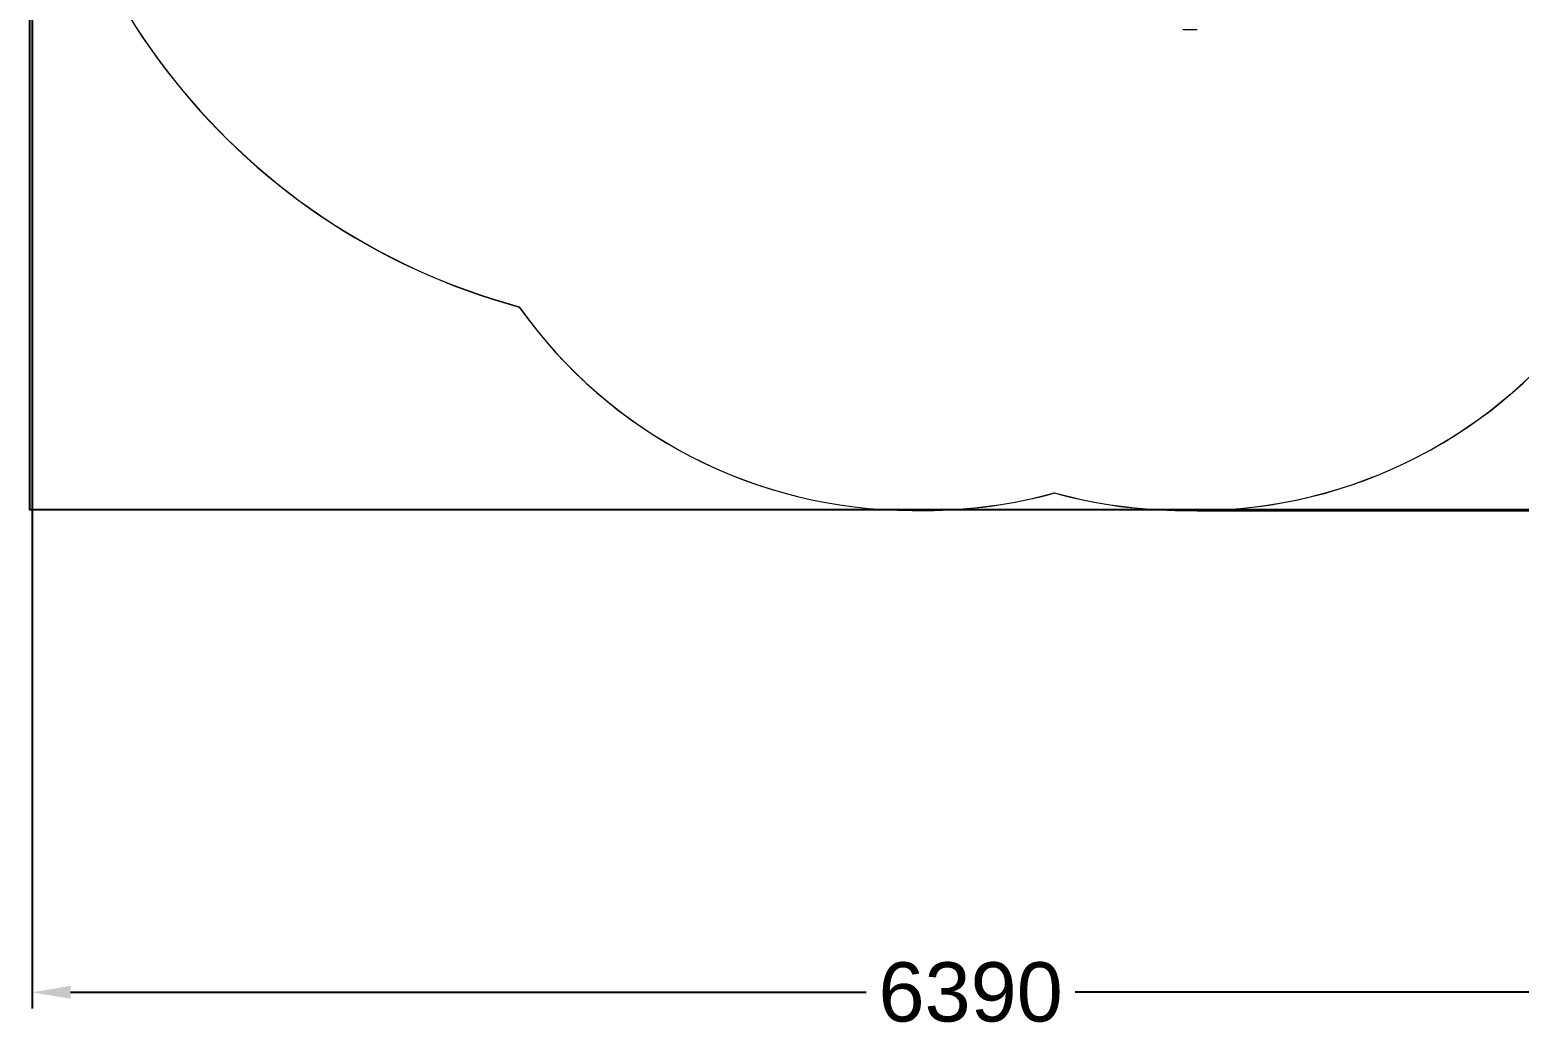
# Model space of a CAD drawing. Extents: x -4349 to 4361, y -3997 to 3527.
# Drawn here: x -3195 to 1451, y -3997 to -872 of the extents above; entities that cross this region are included whole.
import ezdxf

# ---------------------------------------------------------------- set-up
doc = ezdxf.new("R2010")
doc.units = 0
doc.header["$LTSCALE"] = 5
doc.header["$PDMODE"] = 33
doc.header["$PDSIZE"] = 20
doc.layers.get('Defpoints').update_dxf_attribs({"linetype": 'CONTINUOUS'})
for name, color, linetype in [('Lg_area', 4, 'CONTINUOUS'), ('Lg_boundary', 5, 'CONTINUOUS'), ('Lg_dim', 7, 'CONTINUOUS'), ('Lg_prod', 40, 'CONTINUOUS')]:
    doc.layers.add(name, color=color, linetype=linetype)
doc.styles.add('LG1', font='arial.ttf', dxfattribs={"height": 185})
doc.dimstyles.new('LG_DIM', dxfattribs={"dimtxt": 185, "dimasz": 120, "dimexe": 50, "dimexo": 1, "dimgap": 50, "dimtad": 0, "dimtih": 1, "dimtoh": 1, "dimdec": 0, "dimrnd": 10, "dimdsep": 46, "dimtxsty": 'LG1', "dimcen": 2.5, "dimclrt": 4, "dimadec": 4, "dimazin": 0, "dimtfac": 1, "dimtdec": 0, "dimtmove": 0, "dimatfit": 3, "dimfxl": 1, "dimtolj": 1, "dimtzin": 0, "dimarcsym": 0})

# ---------------------------------------------------------------- blocks, each defined once
blk = doc.blocks.new('*D4')
at = {"layer": 'Defpoints', "color": 0}
for p in [(-3187.7, 371), (3206.3, 371), (3206.3, -3876)]:
    blk.add_point(p, dxfattribs=at)
at = {"layer": 'Lg_dim', "color": 0, "lineweight": -2}
for p, q in [((-3187.7, 370), (-3187.7, -3926)), ((3206.3, 370), (3206.3, -3926)), ((-3067.7, -3876), (-586.2, -3876)), ((3086.3, -3876), (66, -3876))]:
    blk.add_line(p, q, dxfattribs=at)
at = {"layer": 'Lg_dim', "color": 0}
for points in [[(-3067.7, -3856), (-3067.7, -3896), (-3187.7, -3876)], [(3086.3, -3896), (3086.3, -3856), (3206.3, -3876)]]:
    blk.add_solid(points, dxfattribs=at)
at = {"layer": 'Lg_dim', "color": 4, "insert": (-260.1, -3876), "char_height": 185, "attachment_point": 5, "style": 'LG1'}
blk.add_mtext('\\A1;6390', dxfattribs=at)
blk = doc.blocks.new('*D9')
at = {"layer": 'Defpoints', "color": 0}
for p in [(2, 2370), (445.9, -2371.6), (4080.7, -2371.6)]:
    blk.add_point(p, dxfattribs=at)
at = {"layer": 'Lg_dim', "color": 0, "lineweight": -2}
for p, q in [((3, 2370), (4130.7, 2370)), ((4080.7, 2250), (4080.7, 143.6)), ((4080.7, -2251.6), (4080.7, -145.3)), ((446.9, -2371.6), (4130.7, -2371.6))]:
    blk.add_line(p, q, dxfattribs=at)
at = {"layer": 'Lg_dim', "color": 0}
for points in [[(4100.7, 2250), (4060.7, 2250), (4080.7, 2370)], [(4060.7, -2251.6), (4100.7, -2251.6), (4080.7, -2371.6)]]:
    blk.add_solid(points, dxfattribs=at)
at = {"layer": 'Lg_dim', "color": 4, "insert": (4080.7, -0.8), "char_height": 185, "attachment_point": 5, "style": 'LG1'}
blk.add_mtext('\\A1;4740', dxfattribs=at)

msp = doc.modelspace()

# ---------------------------------------------------------------- linework, layer by layer
at = {"layer": 'Lg_area', "linetype": 'Continuous', "lineweight": 0}
for p, q in [((-442.1, -2371.6), (-399.1, -2371.6)), ((402.9, -2371.6), (445.9, -2371.6))]:
    msp.add_line(p, q, dxfattribs=at)
at = {"layer": 'Lg_area', "color": 83, "linetype": 'Continuous', "lineweight": 0}
for p, q in [((-442.1, -2372), (-399.1, -2372)), ((402.9, -2372), (445.9, -2372))]:
    msp.add_line(p, q, dxfattribs=at)
for centre, radius, start, end in [((-1127, 259), 2068, 180, 254.8306), ((-442.1, -871), 1501, 215.2352, 270), ((445.9, -871), 1501, 270, 324.7606), ((-399.1, -871), 1501, 270, 285.4951), ((402.9, -871), 1501, 254.5049, 270)]:
    msp.add_arc(centre, radius, start, end, dxfattribs=at)
at = {"layer": 'Lg_area', "linetype": 'Continuous', "lineweight": 0}
for centre, radius, start, end in [((-1127, 259.3), 2067.7, 180, 254.8196), ((-442.1, -870.6), 1501, 215.2154, 270), ((445.9, -870.6), 1501, 270, 324.7803), ((-399.1, -870.6), 1501, 270, 285.4951), ((402.9, -870.6), 1501, 254.5049, 270)]:
    msp.add_arc(centre, radius, start, end, dxfattribs=at)
at = {"layer": 'Lg_boundary'}
msp.add_lwpolyline([(-3195, 2370), (3195, 2370), (3195, -2370), (-3195, -2370)], close=True, dxfattribs=at)
at = {"layer": 'Lg_prod', "linetype": 'Continuous', "lineweight": 0}
msp.add_line((446.9, -871.6), (401.9, -871.6), dxfattribs=at)

# ---------------------------------------------------------------- dimensions: what is measured, and where the dimension line sits
at = {"layer": 'Lg_dim'}
dim = msp.add_linear_dim(base=(4080.7, -2371.6), p1=(2, 2370), p2=(445.9, -2371.6), angle=90, dimstyle='LG_DIM', override={"dimlfac": 1, "dimtxsty": 'LG1', "dimsah": 1, "dimtolj": 1}, dxfattribs=at)
dim.commit()
dim.dimension.update_dxf_attribs({"geometry": '*D9', "text_midpoint": (4080.7, -0.8)})
dim = msp.add_linear_dim(base=(3206.3, -3876), p1=(-3187.7, 371), p2=(3206.3, 371), dimstyle='LG_DIM', dxfattribs=at)
dim.commit()
dim.dimension.update_dxf_attribs({"geometry": '*D4', "text_midpoint": (-260.1, -3876), "dimtype": 160})

doc.saveas('drawing.dxf')
